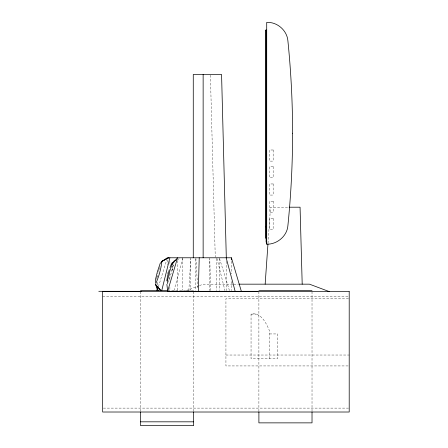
<?xml version="1.0" encoding="UTF-8"?>
<svg xmlns="http://www.w3.org/2000/svg" width="448" height="448" viewBox="0 0 448 448"><rect width="100%" height="100%" fill="white"/><g stroke="black" fill="none" stroke-linecap="round" stroke-linejoin="round"><path stroke-width="0.34" stroke-dasharray="2.24 1.68" d="M157.03 285.079L157.035 283.696M157.058 277.48L157.063 276.097M188.832 290.601L190.798 258.479L190.842 290.601M268.005 243.253L270.519 207.2L289.117 207.2M173.04 265.188L171.842 271.51L173.443 264.69M173.135 265.328L170.514 275.671L168.235 282.178M156.38 279.367L156.632 278.258M156.8 277.609L158.043 272.899M174.02 290.629L182.644 258.451M158.844 270.133L159.964 266.806M158.435 286.698L166.768 259.75M159.645 267.546L160.014 266.437M158.334 271.51L158.726 270.379M178.119 259.482L179.155 258.63M186.122 290.618L198.822 285.835M199.455 285.6L203.269 284.166L233.122 284.166M269.573 333.939L277.586 333.939L277.586 358.719L251.048 358.719L251.048 314.132C261.005 311.718 266.426 323.568 269.573 330.982L269.573 358.719M233.778 284.166L238.381 284.166M167.787 290.489L193.665 290.489M102.654 296.397L348.51 296.397M348.51 298.766L225.932 298.766L225.932 365.932L349.205 365.932M251.048 314.132L256.452 314.132M225.932 355.029L349.205 355.029M103.354 408.117L348.51 408.117M219.509 258.44L229.471 290.64M216.972 258.451L224.952 290.629M157.702 282.313L158.127 286.462M197.68 287.806L195.843 257.779L195.843 290.601M210.666 290.601L209.776 258.479L209.754 290.601M210.414 75.174L215.258 257.079M312.021 291.575L312.021 411.32M258.894 291.575L258.894 411.32M231.426 261.274L231.426 273.84M231.426 281.523L231.426 290.601M226.162 261.274L226.162 290.601M219.307 258.479L219.307 290.601M216.804 258.479L216.804 290.601M193.665 291.575L193.665 411.32M182.823 257.779L182.823 290.601M177.559 260.574L177.559 290.601M169.882 261.274L169.882 264.068M169.882 273.84L169.882 280.129M169.882 287.112L169.882 290.601M167.378 259.874L167.378 264.762M167.378 272.446L167.378 273.84M140.538 291.575L140.538 411.32M273.162 150.002L269.461 150.002L269.461 161.118L273.162 161.118L273.162 150.002M273.162 166.673L269.461 166.673L269.461 177.783L273.162 177.783L273.162 166.673M273.162 183.96L269.461 183.96L269.461 195.07L273.162 195.07L273.162 183.96M273.162 201.242L269.461 201.242L269.461 212.358L273.162 212.358L273.162 201.242M273.162 218.529L269.461 218.529L269.461 229.645L273.162 229.645L273.162 218.529"/><path stroke-width="0.67" d="M157.013 290.606L157.024 287.151M198.302 291.301L199.226 257.779M166.785 280.879L167.451 276.618L169.294 269.679M265.154 284.166L267.96 243.947M161.728 290.629L169.882 257.779M266.095 226.99L266.403 225.764M169.949 270.687L167.49 280.476L167.328 283.612M258.026 291.301L167.647 291.301L177.559 257.779L171.903 264.572M170.111 270.133L171.707 265.328M161.426 262.59L161.818 261.458L167.378 257.779L231.426 257.779L241.338 291.301M169.994 267.473L171.707 263.211L173.298 262.192L172.934 262.556M171.937 264.762L172.39 263.626M161.174 262.797L161.818 261.458L168.627 257.779L162.036 261.178M161.498 262.556L161.795 262.192C160.894 269.472 158.738 276.892 155.77 283.612L155.389 279.966L157.298 272.048L160.25 263.211L161.795 262.192M173.242 261.559L176.019 259.941M266.711 30.122L265.474 30.122L265.474 238.174M289.117 207.2L300.065 207.2L302.198 284.166M266.095 238.174L266.711 238.174M239.019 284.166L309.456 284.166L329.213 291.575M258.894 290.41L312.021 290.41M140.538 290.489L167.104 290.489M98.795 291.301L141.232 291.301M140.538 421.82L193.665 421.82M155.316 284.374L160.67 290.31L155.316 284.374L158.323 290.668M266.711 244.082L266.095 241.746L266.095 30.122M226.162 257.779L235.144 291.301M166.886 284.329L167.647 291.301M226.307 257.779L221.57 74.474L193.267 74.474L193.267 257.779M312.021 412.014L312.021 422.867L258.894 422.867L258.894 412.014M231.426 257.779L231.426 259.874M203.14 74.474L203.14 257.779M193.665 412.014L193.665 425.6L140.538 425.6L140.538 412.014M292.611 133.218C292.572 164.08 290.998 194.93 287.896 225.635C287.129 236.253 276.864 244.502 266.711 244.194L266.711 22.4C277.183 21.801 287.022 30.346 287.896 40.802C290.998 71.501 292.572 102.357 292.611 133.218M349.205 291.575L102.654 291.575L102.654 412.014L349.205 412.014L349.205 291.575"/></g></svg>
